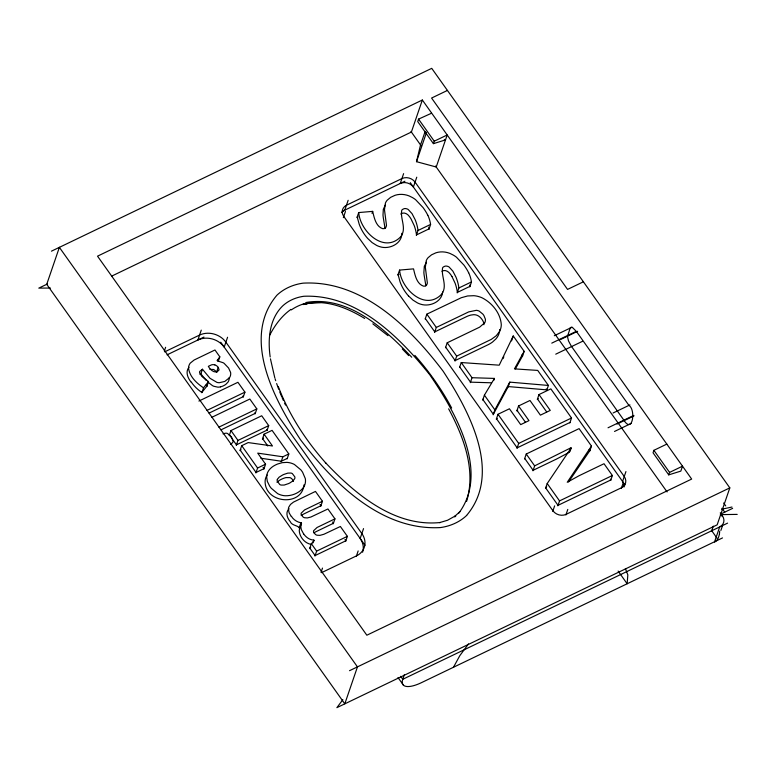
<?xml version="1.0" encoding="UTF-8"?>
<svg xmlns="http://www.w3.org/2000/svg" width="776" height="776" viewBox="0 0 776 776"><rect width="100%" height="100%" fill="white"/><g stroke="black" fill="none" stroke-linecap="round" stroke-linejoin="round"><path stroke-width="1.16" d="M303.979 484.884C301.883 506.67 265.751 503.478 265.111 482.109A16.432 13.822 18.9 0 1 267.186 474.999M401.842 233.295C401.968 243.848 389.193 249.697 380.133 246.778A18.721 15.753 18.9 0 1 376.651 245.42L372.102 242.587L367.64 238.397A45.968 38.684 18.9 0 1 359.191 224.138L357.202 217.008L358.075 216.931M442.63 291.97C441.845 301.922 429.681 307.024 420.99 304.289A18.721 15.753 18.9 0 1 417.507 302.931L412.968 300.099L408.496 295.899M719.507 533.898L718.605 537.089A8.206 7.071 -75 0 1 714.706 541.987M431.359 113.306L418.565 119.116L417.721 121.58L433.406 143.657L434.25 141.193L447.189 134.976L436.228 167.005L416.499 161.68L420.534 144.928L425.18 131.377M466.599 501.354C476.221 469.8 463.505 436.539 448.625 408.826M164.347 350.985L165.618 347.289M201.265 330.149L197.89 340.004A19.284 16.228 18.9 0 1 224.196 347.105L227.572 337.25M200.771 374.148L202.458 369.221L210.015 378.3L216.979 382.393A9.04 7.605 18.9 0 0 219.346 382.714L224.788 381.443L229.502 377.708A9.748 8.206 18.9 0 0 230.588 372.393L228.571 368.008L224.119 363.352A9.739 8.196 18.9 0 0 223.178 362.751L217.348 360.821M201.838 392.743L203.525 387.816L208.511 381.598L201.828 376.418L199.548 372.441A3.347 2.813 18.9 0 1 199.752 371.413L202.458 369.221M206.823 386.526L208.511 381.598M218.473 360.762L219.821 356.815L214.962 349.986L194.126 360.015L190.256 363.139A11.271 9.487 18.9 0 0 188.82 366.107A11.776 9.904 18.9 0 0 188.568 368.348C189.684 376.787 196.774 383.305 203.525 387.816M216.514 372.305L218.201 367.378A5.936 4.995 18.9 0 0 214.816 364.885M229.279 435.481L230.967 430.554L261.706 415.771L268.709 425.626L267.022 430.554M243.237 397.079L244.925 392.152L237.922 382.296L198.899 401.056M236.282 445.337L237.97 440.409L268.709 425.626M240.036 450.623L241.724 445.686L248.184 442.582L272.473 445.987L264.092 434.191L272.075 430.36L288.817 453.931L287.13 458.858M255.139 413.831L256.827 408.904L249.823 399.048L211.887 417.284M262.404 439.119L264.092 434.191M348.152 200.295L344.777 210.15A9.651 8.119 18.9 0 0 341.77 212.653M255.905 472.962L257.593 468.035L265.576 464.193L257.71 453.126L282.862 456.792L288.817 453.931M343.351 217.629L345.456 211.46M263.889 469.121L265.576 464.193M357.038 217.493L358.725 212.566L372.674 211.363C374.158 217.523 375.768 226.272 382.568 228.629A3.511 2.949 18.9 0 0 385.837 227.426L386.39 225.991A7.323 6.159 18.9 0 0 386.467 225.205L384.479 209.753L385.42 203.079A14.977 12.6 18.9 0 1 387.243 200.169L390.648 197.337L395.032 195.309A18.537 15.598 18.9 0 1 409.03 195.891L412.337 197.511A25.783 21.699 18.9 0 1 415.577 199.665L423.085 207.599A69.326 58.336 18.9 0 1 426.761 213.274L427.799 215.282M281.174 461.72L282.862 456.792M371.995 213.332L372.674 211.363M422.348 100.017L97.524 256.167L366.844 635.214L691.668 479.064L422.348 100.017L411.387 132.046L111.628 276.149M403.607 173.64L400.232 183.495A9.651 8.119 18.9 0 1 413.385 187.045L416.76 177.19M416.499 161.68L426.548 132.318M299.293 527.496L300.981 522.568L301.534 523.344L299.846 528.272M397.894 275.005L399.582 270.077L413.53 268.874C415.014 275.024 416.625 283.783 423.434 286.131A3.511 2.949 18.9 0 0 426.693 284.928L427.256 283.502A7.323 6.159 18.9 0 0 427.324 282.707L425.335 267.264L426.276 260.581A14.977 12.6 18.9 0 1 428.11 257.671L431.514 254.848L435.889 252.821A18.537 15.598 18.9 0 1 449.886 253.393L453.194 255.023A25.783 21.699 18.9 0 1 456.433 257.176L463.951 265.101A69.326 58.336 18.9 0 1 467.618 270.775L468.655 272.783M320.779 506.204L322.467 501.277L315.463 491.421L293.454 502.12L290.476 504.458L288.798 507.097A9.011 7.585 18.9 0 0 288.4 509.017L289.118 512.781L291.165 516.399M416.334 235.4L418.022 230.472A52.535 44.203 18.9 0 0 415.199 219.773L412.037 213.662L408.234 209.51A5.131 4.317 18.9 0 0 406.634 208.783L405.605 208.579A4.161 3.502 18.9 0 0 404.131 208.676L402.482 209.462A3.686 3.094 18.9 0 0 401.696 210.48C400.251 218.473 405.916 226.931 401.997 234.74A15.908 13.386 18.9 0 1 400.697 236.777C384.052 253.995 360.142 231.306 358.725 212.566M309.663 548.622L311.351 543.695L314.231 540.649L313.814 540.067A9.826 8.264 18.9 0 1 308.256 538.331A14.919 12.552 18.9 0 1 303.688 533.946M312.806 543.025L313.814 540.067M314.949 556.053L316.637 551.125L347.376 536.342L340.373 526.487L323.893 534.276L319.993 535.353L317.064 535.227A4.317 3.637 18.9 0 1 315.328 534.363L313.63 532.103A3.143 2.648 18.9 0 1 313.62 530.706L317.054 527.486L334.951 518.853L327.928 508.969L310.904 517.02L307.345 517.932L304.551 517.737A4.297 3.618 18.9 0 1 303.135 517.058L301.204 514.614A3.279 2.755 18.9 0 1 301.175 513.188L304.57 509.919L322.467 501.277M428.944 229.337L430.631 224.409L418.022 230.472M333.263 523.781L334.951 518.853M321.022 572.407L322.496 568.09M345.689 541.279L347.376 536.342M425.18 319.082L426.858 314.154L461.284 297.722L467.637 295.957L473.826 295.695A21.437 18.032 18.9 0 1 478.666 296.577A21.282 17.906 18.9 0 1 482.168 297.858C492.13 302.931 500.472 313.155 501.277 324.543A21.01 17.683 18.9 0 1 500.947 327.637A20.525 17.266 18.9 0 1 499.55 331.468L496.281 335.717L491.315 339.374L456.686 356.135L455.008 361.063M363.537 528.611L360.161 538.476A19.284 16.228 18.9 0 1 362.605 552.221M356.252 556.499L358.153 550.95M434.618 332.37L436.296 327.443L468.733 311.884L476.386 310.322A7.091 5.966 18.9 0 1 479.161 311.098L482.827 314.076A16.49 13.871 18.9 0 1 483.875 315.502L485.359 319.091A7.876 6.625 18.9 0 1 484.719 322.758L479.636 327.152L447.199 342.788L445.511 347.716M457.2 292.901L458.888 287.974A52.535 44.203 18.9 0 0 456.055 277.284L452.893 271.173L449.1 267.022A5.131 4.317 18.9 0 0 447.5 266.294L446.462 266.09A4.161 3.502 18.9 0 0 444.997 266.187L443.348 266.963A3.686 3.094 18.9 0 0 442.562 267.982C441.108 275.975 446.782 284.433 442.863 292.251A15.908 13.386 18.9 0 1 441.554 294.288C424.918 311.496 401.008 288.808 399.582 270.077M469.81 286.839L471.498 281.911L458.888 287.974M459.557 367.475L461.245 362.547L499.23 365.176L513.237 335.969L524.159 351.334L522.471 356.262M470.334 382.646L472.021 377.718L461.245 362.547M482.72 400.076L484.408 395.149L494.428 378.416L472.021 377.718M493.749 380.385L494.428 378.416M511.549 340.897L513.237 335.969M493.187 414.801L494.875 409.873L509.774 382.131L548.399 385.449L546.711 390.376M404.325 674.742L402.763 679.291A28.925 10.146 -35.4 0 0 421.475 682.647L722.524 537.913M496.31 419.205L497.998 414.277L509.434 408.777L520.696 424.627L528.97 420.64L518.543 405.974L529.979 400.474L540.406 415.15L550.262 410.407L539 394.557L550.834 388.873L571.534 418.002L569.846 422.93M508.086 387.059L509.774 382.131M516.855 410.902L518.543 405.974M517.01 448.334L518.698 443.406L571.534 418.002M537.312 399.485L539 394.557M524.557 458.955L526.244 454.028L579.08 428.624L591.467 446.064L589.779 450.992M532.966 470.79L534.654 465.862L571.029 447.733L569.681 451.68M545.518 488.463L547.206 483.535L571.175 447.946L570.166 450.895M552.735 511.413L554.636 505.865M557.857 505.826L559.544 500.898L612.38 475.504L604.019 463.728L578.983 475.775L567.246 482.265L591.467 446.064M565.888 514.963L567.789 509.415M610.693 480.431L612.38 475.504M625.941 471.585L622.565 481.44A9.651 8.119 18.9 0 1 624.088 486.979M621.343 488.298L623.244 482.759M666.827 444.095L653.887 450.322L653.043 452.786L668.737 474.863L680.833 471.11L682.521 466.182L669.581 472.4L668.737 474.863M711.747 530.755L713.328 526.128M51.458 251.162L431.737 68.346L729.818 487.871L717.16 524.838L336.881 707.654L342.866 699.651M722.146 516.389L720.273 512.829M714.609 541.726L719.672 526.943A9.651 8.119 18.9 0 0 722.369 515.768M720.885 530.435L722.34 526.177M453.465 667.263L459.838 655.623L468.5 643.905M301.534 523.344L301.272 523.907A9.778 8.226 18.9 0 0 300.758 526.293L301.292 529.572L303.649 533.966M502.964 358.657L503.837 356.834M269.534 335.484C274.733 325.454 281.572 315.948 290.932 309.401M524.159 351.334L514.459 368.872L537.72 370.414L548.399 385.449M515.361 368.92L522.636 355.767L521.957 354.807M483.516 398.534L482.885 399.582L493.352 414.306L508.251 386.564L546.876 389.882L546.207 388.941M546.682 486.484L545.683 487.968L558.031 505.331L610.867 479.937L610.343 479.199M568.565 481.906L589.944 450.497L589.168 449.411M217.202 360.617L219.821 356.815M385.303 205.126L383.334 209.297L383.005 215.02A48.277 40.624 18.9 0 0 383.412 218.434L384.615 225.777A82.537 69.452 18.9 0 1 384.818 227.397L384.838 227.64A25.453 21.418 18.9 0 1 384.925 228.61M202.002 392.249L206.988 386.041L205.795 385.265M188.995 367.261C185.086 371.801 187.85 378.261 191.226 382.267M426.49 262.22L424.317 266.304L423.871 272.531A48.277 40.624 18.9 0 0 424.268 275.946L425.471 283.279A82.537 69.452 18.9 0 1 425.675 284.908L425.694 285.151A25.453 21.418 18.9 0 1 425.762 285.869M289.089 508.765C285.151 512.335 287.227 518.232 290.272 521.647C292.019 526.564 301.534 525.042 299.255 530.464C299.458 537.021 304.871 543.481 311.467 544.442M310.73 547.177L309.837 548.128L315.114 555.558L345.863 540.785L344.99 539.553M458.5 513.528C490.413 471.682 454.319 410.426 429.71 374.701C399.174 336.648 356.64 293.949 303.872 296.267A42.467 35.735 18.9 0 0 282.493 306.103C269.262 319.159 267.72 339.481 270.174 356.941M466.609 515.419C502.838 472.681 468.462 409.825 443.067 371.112C410.097 327.618 362.159 279.864 303.096 283.153A52.099 43.844 18.9 0 0 276.886 295.239C240.686 338.074 274.995 400.862 300.448 439.643C333.428 483.118 381.394 530.92 440.477 527.564A52.089 43.834 18.9 0 0 466.648 515.448M276.925 482.226L279.37 480.392A25.967 21.854 18.9 0 1 285.927 477.599L289.914 477.618A3.735 3.143 18.9 0 1 290.651 477.938L291.097 478.21A5.898 4.966 18.9 0 1 293.318 481.411M400.804 214.03C403.491 211.722 407.439 213.681 409.165 216.232A25.181 21.195 18.9 0 1 411.076 219.007L414.258 225.709A53.098 44.688 18.9 0 1 416.508 234.905L429.118 228.842A38.858 32.699 18.9 0 0 428.769 227.155M454.542 516.515L460.032 511.549M301.185 515.584L301.874 515.08A21.602 18.178 18.9 0 1 303.833 513.955L320.944 505.719L320.071 504.487M441.971 271.29C444.735 269.359 448.324 271.309 450.022 273.744A25.181 21.195 18.9 0 1 451.933 276.518M199.839 374.226L200.421 373.906M569.516 452.175L556.945 458.849M455.24 515.962L447.577 520.24L439.623 522.617L440.176 522.52C394.179 527.253 354.981 493.866 325.367 462.535L325.745 462.942C305.763 440.477 289.06 414.83 278.341 386.661M230.491 444.347L232.606 442.64A4.365 3.676 18.9 0 0 233.091 441.34L231.481 436.869L227.504 433.474A4.375 3.676 18.9 0 0 225.884 433.183L223.624 433.6A9.108 7.663 18.9 0 0 223.042 433.852M447.422 90.433L431.582 98.048L567.547 289.409L583.397 281.795M47.54 283.919L38.8 288.129L50.401 288.041M342.255 211.363L404.917 181.244M164.667 351.858L199.577 335.077A19.284 16.228 18.9 0 1 225.884 342.177L361.849 533.548A19.284 16.228 18.9 0 1 356.465 555.888L321.555 572.659M167.034 354.845L203.962 337.085M200.761 373.741L206.232 380.434M206.988 410.388L244.925 392.152M209.064 413.104L243.412 396.584L242.975 395.973M218.89 427.139L256.827 408.904M220.966 429.855L255.314 413.336L254.877 412.725M263.568 438.149L262.569 438.634L267.807 446.006M241.006 449.74L240.201 450.128L256.07 472.468L264.053 468.626L263.074 467.239M287.304 458.364L281.349 461.225L260.911 458.247M554.307 335.727L572.135 327.162M551.775 343.128L575.54 331.701M560.796 339.393L577.635 331.303M555.742 354.176L582.475 341.324M497.193 418.361L496.475 418.71L517.175 447.839L570.011 422.445M538.224 398.641L537.487 399L546.634 411.872M517.737 410.058L517.029 410.407L525.497 422.328M613.098 412.997L629.928 404.907M608.035 427.78L633.779 415.402M617.056 424.055L633.895 415.955M556.285 459.169L533.131 470.295L524.721 458.461M614.524 431.446L631.363 423.347M349.53 670.687L729.818 487.871M720.662 514.11L732.651 508.348M727.587 523.131L402.763 679.291L400.659 676.323M209.879 369.337L213.749 369.512L216.882 372.111M433.406 143.657L445.502 139.903L444.318 139.428M220.491 386.875L222.634 386.167A17.441 14.676 18.9 0 0 225.913 384.295L228.047 382.054A9.7 8.167 18.9 0 0 229.172 377.689M306.006 302.495C348.55 295.181 384.741 329.024 411.736 357.232M721.583 509.25L731.972 507.038M302.912 304.57L311.622 302.727L320.536 302.485L311.515 302.756L302.999 304.444C324.436 298.556 346.513 307.335 364.681 318.451M398.942 274.432L398.069 274.51L399.999 281.659A45.968 38.684 18.9 0 0 408.467 295.928M720.341 514.604L737.2 514.401M491.509 382.801L470.498 382.151L459.722 366.98M372.839 323.854L387.99 335.659M207.531 381.811L212.401 385.575A12.775 10.748 18.9 0 0 213.798 386.264L217.784 387.146A10.088 8.497 18.9 0 0 220.491 386.875M402.298 348.948L408.7 355.602M625.408 568.595L627.823 574.861L627.153 583.765L618.123 571.058M398.01 677.584L403.53 685.257M723.649 502.984L725.735 505.913M721.981 508.29L724.726 512.16M711.398 530.26L716.976 538.107M418.565 119.116L434.25 141.193M653.887 450.322L669.581 472.4M410.97 131.464L421.494 146.276M435.53 166.035L667.079 491.926M410.261 182.641L624.981 484.855M426.858 314.154L436.296 327.443M447.199 342.788L456.686 356.135M484.408 395.149L494.875 409.873M497.998 414.277L518.698 443.406M526.244 454.028L534.654 465.862M547.206 483.535L559.544 500.898M425.345 318.596L434.783 331.876L467.006 316.414A24.696 20.787 18.9 0 1 470.848 315.075L473.389 314.716A8.691 7.314 18.9 0 1 475.251 314.804A7.401 6.227 18.9 0 1 479.17 316.482L480.276 317.403A14.899 12.532 18.9 0 1 482.808 320.701L483.39 321.904A8.323 7.003 18.9 0 1 483.914 324.727M445.686 347.221L455.173 360.568L488.434 344.563A33.969 28.586 18.9 0 0 492.644 341.944L496.077 338.763A21.185 17.829 18.9 0 0 499.773 329.509M220.743 342.245L365.021 545.305M217.387 359.967L218.299 361.247M266.76 429.448L267.196 430.059L236.447 444.842L232.509 439.303M332.555 522.054L333.428 523.286L315.774 531.793A15.976 13.444 18.9 0 0 313.94 532.937M230.967 430.554L237.97 440.409M241.724 445.686L257.593 468.035M311.351 543.695L316.637 551.125M229.444 434.987L230.317 436.219M230.763 436.839L231.2 437.451M231.636 438.071L232.072 438.683M218.201 367.378L219.016 369.541A2.522 2.124 18.9 0 1 218.803 370.307C215.398 374.527 210.063 369.774 208.337 366.33L211.47 364.885A4.947 4.161 18.9 0 1 214.816 364.904M451.942 276.508L455.114 283.221A53.098 44.688 18.9 0 1 457.365 292.416L469.975 286.354A38.858 32.699 18.9 0 0 469.713 285.083M284.627 403.219L285.519 405.062M282.125 397.671L283.376 400.445M281.727 396.73L279.787 392.045M278.691 389.222L276.644 383.557M275.111 378.814L275.703 380.715M274.811 377.873L270.446 358.842M719.643 531.162A16.907 14.162 -70.8 0 1 719.42 533.898M468.714 272.774A40.284 33.892 18.9 0 1 471.439 281.911M427.857 215.262A40.284 33.892 18.9 0 1 430.583 224.409M291.301 309.896A45.774 43.737 0.8 0 1 306.19 303.154M414.869 355.389A264.102 209.045 25.9 0 1 451.651 408.03M455.764 516.108A42.467 35.735 18.9 0 1 454.755 516.903M201.847 392.443A36.792 30.962 18.9 0 1 191.381 382.199M300.942 522.811A12.814 10.777 18.9 0 1 291.407 516.302M567.469 336.474L568.478 340.858L571.252 346.086L623.875 420.165C632.624 434.376 636.039 409.757 628.938 405.382L576.5 331.585L572.717 327.734L571.233 327.239L570.282 327.811L567.469 336.474M266.624 476.726L267.313 481.392L269.66 486.115A28.644 24.105 18.9 0 0 271.27 488.269L277.643 493.633A15.53 13.076 18.9 0 0 285.199 495.767C292.086 495.971 299.42 493.012 303.542 487.367A16.859 14.181 18.9 0 0 305.269 483.147A16.189 13.619 18.9 0 0 305.298 478.588L302.611 472.264A28.353 23.852 18.9 0 0 300.826 469.829L294.434 464.494A15.462 13.017 18.9 0 0 290.321 462.913A15.918 13.396 18.9 0 0 286.819 462.38L282.328 462.661L277.721 463.98A31.641 26.627 18.9 0 0 275.247 465.105C270.756 467.278 266.74 471.507 266.624 476.726M277.342 479.384L277.265 479.636A4.055 3.414 18.9 0 0 277.197 480.945L279.7 484.466A4.113 3.463 18.9 0 0 281.106 485.068L284.181 485.058L288.517 483.594A33.397 28.111 18.9 0 0 289.943 482.895L293.202 480.722L294.793 478.482A4.161 3.502 18.9 0 0 294.822 476.881L292.358 473.612A4.016 3.376 18.9 0 0 290.932 473.04L287.799 473.118L283.919 474.408A34.513 29.042 18.9 0 0 282.474 475.087L279.079 477.211L277.342 479.384M59.374 247.36L46.725 284.317L344.806 703.842L357.455 666.885L59.374 247.36M401.92 178.567L346.465 205.223A9.661 8.129 18.9 0 0 343.768 216.397L552.948 510.792A9.661 8.129 18.9 0 0 566.102 514.352L621.557 487.687A9.661 8.129 18.9 0 0 624.253 476.512L415.073 182.118A9.661 8.129 18.9 0 0 401.92 178.558"/></g></svg>
